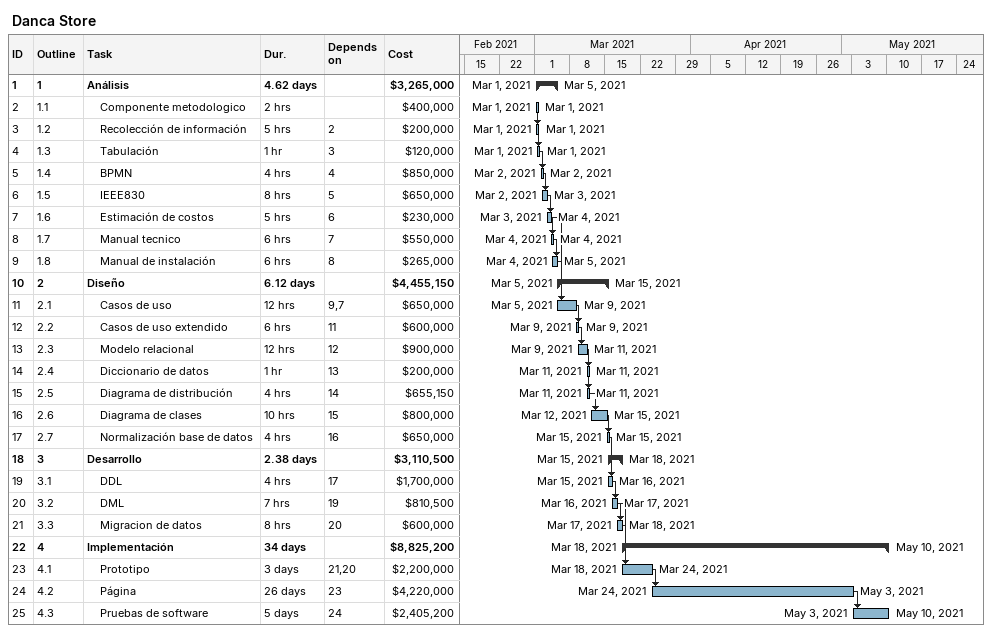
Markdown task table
Danca Store

| ID | WBS | Task | Duration | Start | Finish | Predecessors | Cost ($) |
|---|---|---|---|---|---|---|---|
| 1 | 1 | **Análisis** | 4.62d | 2021-03-01 | 2021-03-05 |  | 3265000 |
| 2 | 1.1 | Componente metodologico | 2h | 2021-03-01 | 2021-03-01 |  | 400000 |
| 3 | 1.2 | Recolección de información | 5h | 2021-03-01 | 2021-03-01 | 2 | 200000 |
| 4 | 1.3 | Tabulación | 1h | 2021-03-01 | 2021-03-01 | 3 | 120000 |
| 5 | 1.4 | BPMN | 4h | 2021-03-02 | 2021-03-02 | 4 | 850000 |
| 6 | 1.5 | IEEE830 | 8h | 2021-03-02 | 2021-03-03 | 5 | 650000 |
| 7 | 1.6 | Estimación de costos | 5h | 2021-03-03 | 2021-03-04 | 6 | 230000 |
| 8 | 1.7 | Manual tecnico | 6h | 2021-03-04 | 2021-03-04 | 7 | 550000 |
| 9 | 1.8 | Manual de instalación | 6h | 2021-03-04 | 2021-03-05 | 8 | 265000 |
| 10 | 2 | **Diseño** | 6.12d | 2021-03-05 | 2021-03-15 |  | 4455150 |
| 11 | 2.1 | Casos de uso | 12h | 2021-03-05 | 2021-03-09 | 9, 7 | 650000 |
| 12 | 2.2 | Casos de uso extendido | 6h | 2021-03-09 | 2021-03-09 | 11 | 600000 |
| 13 | 2.3 | Modelo relacional | 12h | 2021-03-09 | 2021-03-11 | 12 | 900000 |
| 14 | 2.4 | Diccionario de datos | 1h | 2021-03-11 | 2021-03-11 | 13 | 200000 |
| 15 | 2.5 | Diagrama de distribución | 4h | 2021-03-11 | 2021-03-11 | 14 | 655150 |
| 16 | 2.6 | Diagrama de clases | 10h | 2021-03-12 | 2021-03-15 | 15 | 800000 |
| 17 | 2.7 | Normalización base de datos | 4h | 2021-03-15 | 2021-03-15 | 16 | 650000 |
| 18 | 3 | **Desarrollo** | 2.38d | 2021-03-15 | 2021-03-18 |  | 3110500 |
| 19 | 3.1 | DDL | 4h | 2021-03-15 | 2021-03-16 | 17 | 1700000 |
| 20 | 3.2 | DML | 7h | 2021-03-16 | 2021-03-17 | 19 | 810500 |
| 21 | 3.3 | Migracion de datos | 8h | 2021-03-17 | 2021-03-18 | 20 | 600000 |
| 22 | 4 | **Implementación** | 34d | 2021-03-18 | 2021-05-10 |  | 8825200 |
| 23 | 4.1 | Prototipo | 3d | 2021-03-18 | 2021-03-24 | 21, 20 | 2200000 |
| 24 | 4.2 | Página | 26d | 2021-03-24 | 2021-05-03 | 23 | 4220000 |
| 25 | 4.3 | Pruebas de software | 5d | 2021-05-03 | 2021-05-10 | 24 | 2405200 |
